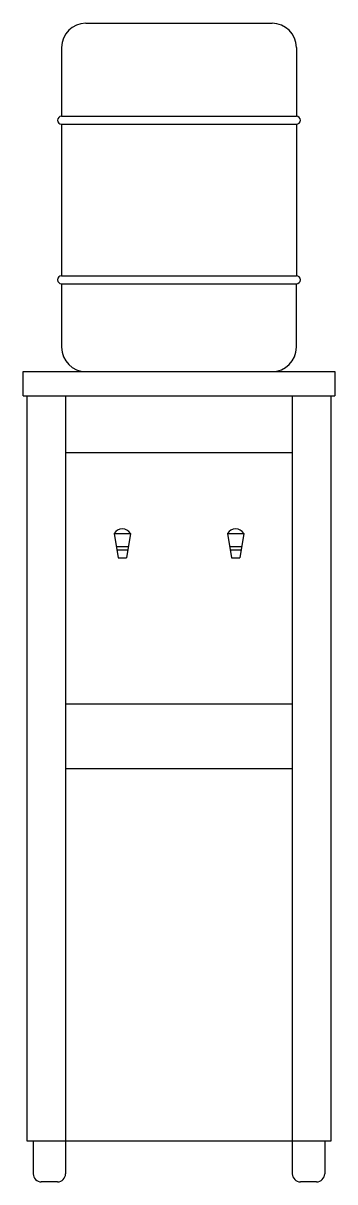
# Model space of a CAD drawing. Header units: millimetres. Extents: x -2998.15 to -2997.76, y 2860.9 to 2862.33.
import ezdxf

# ---------------------------------------------------------------- set-up
doc = ezdxf.new("R2010")
doc.units = ezdxf.units.MM
doc.header["$LTSCALE"] = 10
doc.layers.add('cozinha_diversos', color=2, linetype='Continuous')

msp = doc.modelspace()

# ---------------------------------------------------------------- linework, layer by layer
at = {"layer": 'cozinha_diversos', "color": 1}
for p, q in [((-2998.0715, 2862.328), (-2997.8415, 2862.328)), ((-2998.1015, 2862.298), (-2998.1015, 2862.2132)), ((-2997.8115, 2862.298), (-2997.8115, 2862.2132)), ((-2998.1015, 2862.2132), (-2997.8115, 2862.2132)), ((-2998.1015, 2862.2032), (-2997.8115, 2862.2032)), ((-2998.1015, 2862.2032), (-2998.1015, 2862.0163)), ((-2997.8115, 2862.2032), (-2997.8115, 2862.0163)), ((-2998.1015, 2862.0163), (-2997.8115, 2862.0163)), ((-2998.1015, 2862.0063), (-2997.8115, 2862.0063)), ((-2998.1015, 2862.0063), (-2998.1015, 2861.928)), ((-2997.8115, 2861.928), (-2997.8115, 2862.0063)), ((-2998.0365, 2861.698), (-2998.0165, 2861.698)), ((-2998.0365, 2861.698), (-2998.0315, 2861.668)), ((-2998.0165, 2861.698), (-2998.0215, 2861.668)), ((-2997.8965, 2861.698), (-2997.8915, 2861.668)), ((-2997.8965, 2861.698), (-2997.8765, 2861.698)), ((-2997.8765, 2861.698), (-2997.8815, 2861.668)), ((-2998.0338, 2861.6823), (-2998.0191, 2861.6823)), ((-2998.0331, 2861.678), (-2998.0198, 2861.678)), ((-2997.8938, 2861.6823), (-2997.8791, 2861.6823)), ((-2997.8931, 2861.678), (-2997.8798, 2861.678)), ((-2998.0315, 2861.668), (-2998.0215, 2861.668)), ((-2997.8915, 2861.668), (-2997.8815, 2861.668))]:
    msp.add_line(p, q, dxfattribs=at)
at = {"layer": 'cozinha_diversos'}
for p, q in [((-2998.149, 2861.898), (-2997.764, 2861.898)), ((-2998.149, 2861.868), (-2998.149, 2861.898)), ((-2997.764, 2861.898), (-2997.764, 2861.868)), ((-2998.149, 2861.868), (-2997.764, 2861.868)), ((-2998.144, 2860.948), (-2998.144, 2861.868)), ((-2998.0965, 2861.868), (-2998.0965, 2860.908)), ((-2997.8165, 2861.868), (-2997.8165, 2860.908)), ((-2997.769, 2861.868), (-2997.769, 2860.948)), ((-2998.0965, 2861.798), (-2997.8165, 2861.798)), ((-2998.0965, 2861.488), (-2997.8165, 2861.488)), ((-2998.0965, 2861.408), (-2997.8165, 2861.408)), ((-2997.769, 2860.948), (-2998.144, 2860.948)), ((-2998.1365, 2860.948), (-2998.1365, 2860.908)), ((-2997.7765, 2860.948), (-2997.7765, 2860.908)), ((-2998.1065, 2860.898), (-2998.1265, 2860.898)), ((-2997.7865, 2860.898), (-2997.8065, 2860.898))]:
    msp.add_line(p, q, dxfattribs=at)
at = {"layer": 'cozinha_diversos', "color": 1}
for centre, radius, start, end in [((-2998.0715, 2862.298), 0.03, 90, 180), ((-2997.8415, 2862.298), 0.03, 0, 90), ((-2998.1015, 2862.2082), 0.005, 90, 270), ((-2997.8115, 2862.2082), 0.005, 270, 90), ((-2998.1015, 2862.0113), 0.005, 90, 270), ((-2997.8115, 2862.0113), 0.005, 270, 90), ((-2998.0715, 2861.928), 0.03, 180, 270), ((-2997.8415, 2861.928), 0.03, 270, 0), ((-2998.0265, 2861.6925), 0.0114, 28.8109, 151.1891), ((-2997.8865, 2861.6925), 0.0114, 28.8109, 151.1891)]:
    msp.add_arc(centre, radius, start, end, dxfattribs=at)
at = {"layer": 'cozinha_diversos'}
for centre, start, end in [((-2998.1265, 2860.908), 180, 270), ((-2998.1065, 2860.908), 270, 0), ((-2997.8065, 2860.908), 180, 270), ((-2997.7865, 2860.908), 270, 0)]:
    msp.add_arc(centre, 0.01, start, end, dxfattribs=at)

doc.saveas('drawing.dxf')
